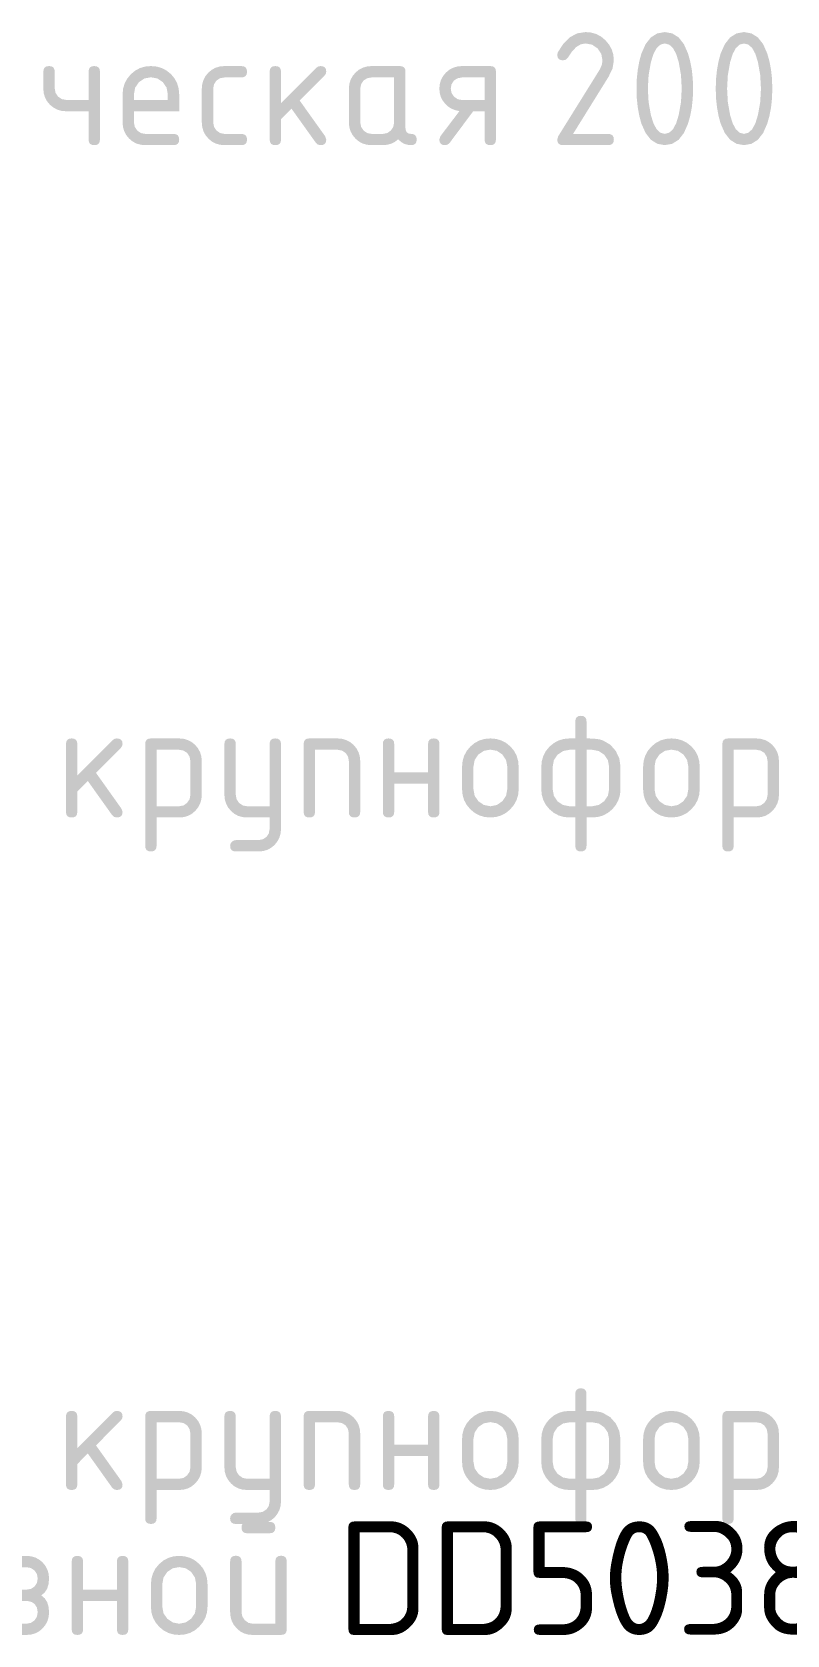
# Model space of a CAD drawing. Header units: millimetres. Extents: x -546 to 1681, y -650 to 1730.
# Drawn here: x 1043.61 to 1063.83, y 422.25 to 465.15 of the extents above; entities that cross this region are included whole.
import ezdxf

# ---------------------------------------------------------------- set-up
doc = ezdxf.new("R2010")
doc.units = ezdxf.units.MM

msp = doc.modelspace()

# ---------------------------------------------------------------- hatches: boundary and pattern name
h = msp.add_hatch(color=7)
h.dxf.hatch_style = 2
h.paths.add_polyline_path([(1058.435, 465.154), (1058.586, 465.141), (1058.726, 465.1), (1058.854, 465.031), (1058.969, 464.934), (1059.066, 464.817), (1059.137, 464.689), (1059.179, 464.549), (1059.193, 464.396), (1059.158, 464.18), (1059.053, 463.96), (1058.101, 462.428), (1059.041, 462.428), (1059.108, 462.418), (1059.155, 462.39), (1059.184, 462.342), (1059.193, 462.276), (1059.184, 462.21), (1059.155, 462.163), (1059.108, 462.136), (1059.041, 462.127), (1057.83, 462.127), (1057.763, 462.136), (1057.716, 462.163), (1057.687, 462.21), (1057.678, 462.276), (1057.703, 462.365), (1058.813, 464.147), (1058.87, 464.27), (1058.889, 464.396), (1058.856, 464.572), (1058.757, 464.718), (1058.61, 464.817), (1058.435, 464.849), (1058.308, 464.826), (1058.187, 464.754), (1058.072, 464.635), (1057.961, 464.468), (1057.907, 464.415), (1057.83, 464.396), (1057.763, 464.406), (1057.716, 464.435), (1057.687, 464.482), (1057.678, 464.549), (1057.69, 464.608), (1057.844, 464.847), (1058.018, 465.018), (1058.215, 465.12)])
h = msp.add_hatch(color=7)
h.paths.add_polyline_path([(1061.011, 463.639), (1060.991, 464.006), (1060.93, 464.35), (1060.862, 464.569), (1060.777, 464.725), (1060.676, 464.818), (1060.557, 464.849), (1060.441, 464.818), (1060.339, 464.725), (1060.254, 464.567), (1060.185, 464.346), (1060.124, 464), (1060.104, 463.639), (1060.124, 463.276), (1060.185, 462.932), (1060.253, 462.712), (1060.338, 462.554), (1060.439, 462.46), (1060.557, 462.428), (1060.676, 462.46), (1060.777, 462.554), (1060.862, 462.712), (1060.93, 462.932), (1060.991, 463.276)])
h.paths.add_polyline_path([(1061.315, 463.639), (1061.307, 463.378), (1061.281, 463.135), (1061.238, 462.91), (1061.18, 462.703), (1061.069, 462.451), (1060.928, 462.271), (1060.757, 462.163), (1060.557, 462.127), (1060.357, 462.163), (1060.185, 462.271), (1060.044, 462.451), (1059.931, 462.703), (1059.875, 462.91), (1059.834, 463.135), (1059.808, 463.378), (1059.8, 463.639), (1059.808, 463.902), (1059.834, 464.147), (1059.875, 464.372), (1059.931, 464.579), (1060.044, 464.831), (1060.185, 465.011), (1060.357, 465.118), (1060.557, 465.154), (1060.757, 465.118), (1060.928, 465.011), (1061.069, 464.831), (1061.18, 464.579), (1061.238, 464.371), (1061.281, 464.145), (1061.307, 463.902)])
h = msp.add_hatch(color=7)
h.paths.add_polyline_path([(1063.133, 463.639), (1063.113, 464.006), (1063.052, 464.35), (1062.984, 464.569), (1062.899, 464.725), (1062.798, 464.818), (1062.679, 464.849), (1062.563, 464.818), (1062.461, 464.725), (1062.376, 464.567), (1062.307, 464.346), (1062.246, 464), (1062.226, 463.639), (1062.246, 463.276), (1062.307, 462.932), (1062.375, 462.712), (1062.46, 462.554), (1062.561, 462.46), (1062.679, 462.428), (1062.798, 462.46), (1062.899, 462.554), (1062.984, 462.712), (1063.052, 462.932), (1063.113, 463.276)])
h.paths.add_polyline_path([(1063.437, 463.639), (1063.429, 463.378), (1063.403, 463.135), (1063.36, 462.91), (1063.302, 462.703), (1063.191, 462.451), (1063.05, 462.271), (1062.879, 462.163), (1062.679, 462.127), (1062.479, 462.163), (1062.307, 462.271), (1062.166, 462.451), (1062.053, 462.703), (1061.997, 462.91), (1061.956, 463.135), (1061.93, 463.378), (1061.922, 463.639), (1061.93, 463.902), (1061.956, 464.147), (1061.997, 464.372), (1062.053, 464.579), (1062.166, 464.831), (1062.307, 465.011), (1062.479, 465.118), (1062.679, 465.154), (1062.879, 465.118), (1063.05, 465.011), (1063.191, 464.831), (1063.302, 464.579), (1063.36, 464.371), (1063.403, 464.145), (1063.429, 463.902)])
h = msp.add_hatch(color=7)
h.dxf.hatch_style = 2
h.paths.add_polyline_path([(1045.43, 464.096), (1045.43, 462.276), (1045.42, 462.21), (1045.392, 462.163), (1045.344, 462.136), (1045.277, 462.127), (1045.211, 462.136), (1045.163, 462.163), (1045.135, 462.21), (1045.125, 462.276), (1045.125, 463.034), (1044.52, 463.034), (1044.4, 463.045), (1044.289, 463.077), (1044.186, 463.132), (1044.092, 463.207), (1044.014, 463.3), (1043.959, 463.401), (1043.925, 463.511), (1043.914, 463.63), (1043.914, 464.096), (1043.924, 464.16), (1043.952, 464.207), (1044, 464.235), (1044.067, 464.244), (1044.133, 464.235), (1044.181, 464.207), (1044.209, 464.16), (1044.219, 464.096), (1044.219, 463.643), (1044.241, 463.526), (1044.308, 463.427), (1044.406, 463.36), (1044.52, 463.338), (1045.125, 463.338), (1045.125, 464.096), (1045.135, 464.16), (1045.163, 464.207), (1045.211, 464.235), (1045.277, 464.244), (1045.344, 464.235), (1045.392, 464.207), (1045.42, 464.16)])
h = msp.add_hatch(color=7)
h.paths.add_polyline_path([(1046.794, 463.944), (1046.619, 463.911), (1046.472, 463.813), (1046.373, 463.666), (1046.341, 463.491), (1046.341, 463.338), (1047.247, 463.338), (1047.247, 463.491), (1047.215, 463.666), (1047.116, 463.813), (1046.969, 463.911)])
h.paths.add_polyline_path([(1046.341, 463.034), (1046.341, 462.733), (1046.363, 462.617), (1046.43, 462.517), (1046.528, 462.45), (1046.642, 462.428), (1047.399, 462.428), (1047.466, 462.418), (1047.514, 462.39), (1047.542, 462.342), (1047.552, 462.276), (1047.542, 462.21), (1047.514, 462.163), (1047.466, 462.136), (1047.399, 462.127), (1046.642, 462.127), (1046.52, 462.138), (1046.407, 462.17), (1046.305, 462.224), (1046.214, 462.301), (1046.136, 462.394), (1046.081, 462.496), (1046.047, 462.609), (1046.036, 462.733), (1046.036, 463.486), (1046.05, 463.639), (1046.091, 463.779), (1046.16, 463.907), (1046.257, 464.024), (1046.373, 464.121), (1046.501, 464.19), (1046.642, 464.231), (1046.794, 464.244), (1046.947, 464.231), (1047.087, 464.19), (1047.215, 464.123), (1047.332, 464.028), (1047.429, 463.912), (1047.497, 463.783), (1047.538, 463.643), (1047.552, 463.491), (1047.552, 463.034)])
h = msp.add_hatch(color=7)
h.dxf.hatch_style = 2
h.paths.add_polyline_path([(1048.463, 463.639), (1048.463, 462.733), (1048.485, 462.617), (1048.552, 462.517), (1048.65, 462.45), (1048.764, 462.428), (1049.216, 462.428), (1049.283, 462.418), (1049.331, 462.39), (1049.36, 462.342), (1049.369, 462.276), (1049.36, 462.21), (1049.331, 462.163), (1049.283, 462.136), (1049.216, 462.127), (1048.764, 462.127), (1048.642, 462.138), (1048.529, 462.17), (1048.427, 462.224), (1048.336, 462.301), (1048.258, 462.394), (1048.203, 462.496), (1048.169, 462.609), (1048.158, 462.733), (1048.158, 463.639), (1048.169, 463.761), (1048.203, 463.874), (1048.258, 463.977), (1048.336, 464.071), (1048.427, 464.146), (1048.529, 464.2), (1048.642, 464.233), (1048.764, 464.244), (1049.216, 464.244), (1049.283, 464.235), (1049.331, 464.206), (1049.36, 464.159), (1049.369, 464.092), (1049.36, 464.025), (1049.331, 463.977), (1049.283, 463.949), (1049.216, 463.939), (1048.764, 463.939), (1048.646, 463.918), (1048.548, 463.854), (1048.485, 463.756)])
h = msp.add_hatch(color=7)
h.dxf.hatch_style = 2
h.paths.add_polyline_path([(1050.28, 463.249), (1051.232, 464.202), (1051.279, 464.234), (1051.338, 464.244), (1051.405, 464.235), (1051.453, 464.207), (1051.482, 464.16), (1051.491, 464.096), (1051.479, 464.038), (1051.444, 463.99), (1050.779, 463.321), (1051.461, 462.365), (1051.491, 462.276), (1051.482, 462.21), (1051.453, 462.163), (1051.405, 462.136), (1051.338, 462.127), (1051.265, 462.143), (1051.212, 462.191), (1050.559, 463.105), (1050.28, 462.822), (1050.28, 462.276), (1050.27, 462.21), (1050.242, 462.163), (1050.194, 462.136), (1050.128, 462.127), (1050.061, 462.136), (1050.013, 462.163), (1049.985, 462.21), (1049.975, 462.276), (1049.975, 464.096), (1049.985, 464.16), (1050.013, 464.207), (1050.061, 464.235), (1050.128, 464.244), (1050.194, 464.235), (1050.242, 464.207), (1050.27, 464.16), (1050.28, 464.096)])
h = msp.add_hatch(color=7)
h.paths.add_polyline_path([(1053.308, 463.939), (1052.703, 463.939), (1052.585, 463.918), (1052.487, 463.854), (1052.424, 463.756), (1052.402, 463.639), (1052.402, 462.733), (1052.424, 462.617), (1052.491, 462.517), (1052.589, 462.45), (1052.703, 462.428), (1053.007, 462.428), (1053.123, 462.45), (1053.219, 462.517), (1053.286, 462.615), (1053.308, 462.733)])
h.paths.add_polyline_path([(1053.913, 462.276), (1053.904, 462.21), (1053.876, 462.163), (1053.829, 462.136), (1053.765, 462.127), (1053.663, 462.137), (1053.571, 462.166), (1053.49, 462.215), (1053.418, 462.284), (1053.328, 462.215), (1053.23, 462.166), (1053.123, 462.137), (1053.007, 462.127), (1052.703, 462.127), (1052.581, 462.138), (1052.468, 462.17), (1052.366, 462.224), (1052.275, 462.301), (1052.197, 462.394), (1052.142, 462.496), (1052.108, 462.609), (1052.097, 462.733), (1052.097, 463.639), (1052.108, 463.761), (1052.142, 463.874), (1052.197, 463.977), (1052.275, 464.071), (1052.366, 464.146), (1052.468, 464.2), (1052.581, 464.233), (1052.703, 464.244), (1053.46, 464.244), (1053.527, 464.235), (1053.575, 464.207), (1053.603, 464.16), (1053.613, 464.096), (1053.613, 462.581), (1053.623, 462.514), (1053.651, 462.466), (1053.699, 462.437), (1053.765, 462.428), (1053.829, 462.418), (1053.876, 462.39), (1053.904, 462.342)])
h = msp.add_hatch(color=7)
h.paths.add_polyline_path([(1055.058, 463.038), (1054.947, 463.062), (1054.846, 463.102), (1054.754, 463.16), (1054.673, 463.237), (1054.606, 463.326), (1054.558, 463.422), (1054.529, 463.526), (1054.52, 463.639), (1054.531, 463.761), (1054.564, 463.874), (1054.62, 463.977), (1054.698, 464.071), (1054.789, 464.146), (1054.891, 464.2), (1055.003, 464.233), (1055.126, 464.244), (1055.883, 464.244), (1055.95, 464.235), (1055.998, 464.207), (1056.026, 464.16), (1056.036, 464.096), (1056.036, 462.276), (1056.026, 462.21), (1055.998, 462.163), (1055.95, 462.136), (1055.883, 462.127), (1055.816, 462.136), (1055.769, 462.163), (1055.74, 462.21), (1055.731, 462.276), (1055.731, 463.034), (1055.426, 463.034), (1054.795, 462.187), (1054.74, 462.141), (1054.673, 462.127), (1054.606, 462.136), (1054.558, 462.163), (1054.529, 462.21), (1054.52, 462.276), (1054.55, 462.369)])
h.paths.add_polyline_path([(1054.825, 463.639), (1054.847, 463.523), (1054.914, 463.423), (1055.012, 463.356), (1055.126, 463.334), (1055.731, 463.334), (1055.731, 463.939), (1055.126, 463.939), (1055.008, 463.918), (1054.91, 463.854), (1054.846, 463.756)])
h = msp.add_hatch(color=7)
h.paths.add_polyline_path([(1058.16, 444.429), (1058.16, 445.941), (1058.008, 445.941), (1057.833, 445.908), (1057.686, 445.809), (1057.587, 445.663), (1057.555, 445.487), (1057.555, 444.882), (1057.587, 444.709), (1057.686, 444.56), (1057.833, 444.463), (1058.008, 444.429)])
h.paths.add_polyline_path([(1058.16, 444.129), (1058.008, 444.129), (1057.855, 444.142), (1057.715, 444.183), (1057.587, 444.252), (1057.47, 444.349), (1057.373, 444.465), (1057.305, 444.593), (1057.264, 444.732), (1057.25, 444.882), (1057.25, 445.487), (1057.264, 445.64), (1057.305, 445.78), (1057.373, 445.909), (1057.47, 446.025), (1057.587, 446.122), (1057.715, 446.191), (1057.855, 446.232), (1058.008, 446.245), (1058.16, 446.245), (1058.16, 446.702), (1058.17, 446.767), (1058.198, 446.813), (1058.244, 446.841), (1058.308, 446.851), (1058.375, 446.841), (1058.423, 446.813), (1058.451, 446.767), (1058.461, 446.702), (1058.461, 446.245), (1058.605, 446.242), (1058.728, 446.232), (1058.828, 446.215), (1058.905, 446.19), (1059.099, 446.076), (1059.244, 445.911), (1059.339, 445.71), (1059.371, 445.487), (1059.371, 444.882), (1059.357, 444.732), (1059.315, 444.593), (1059.246, 444.465), (1059.151, 444.349), (1059.034, 444.252), (1058.906, 444.183), (1058.766, 444.142), (1058.613, 444.129), (1058.461, 444.129), (1058.461, 443.367), (1058.451, 443.303), (1058.423, 443.256), (1058.375, 443.228), (1058.308, 443.219), (1058.244, 443.228), (1058.198, 443.256), (1058.17, 443.303), (1058.16, 443.367)])
h.paths.add_polyline_path([(1058.461, 444.429), (1058.613, 444.429), (1058.789, 444.464), (1058.935, 444.565), (1059.034, 444.711), (1059.066, 444.882), (1059.066, 445.487), (1059.034, 445.663), (1058.935, 445.809), (1058.789, 445.908), (1058.613, 445.941), (1058.461, 445.941)])
h = msp.add_hatch(color=7)
h.dxf.hatch_style = 2
h.paths.add_polyline_path([(1044.824, 445.25), (1045.777, 446.203), (1045.823, 446.235), (1045.883, 446.245), (1045.949, 446.236), (1045.997, 446.208), (1046.026, 446.161), (1046.035, 446.097), (1046.023, 446.039), (1045.988, 445.991), (1045.324, 445.323), (1046.005, 444.366), (1046.035, 444.277), (1046.026, 444.211), (1045.997, 444.165), (1045.949, 444.138), (1045.883, 444.129), (1045.81, 444.145), (1045.756, 444.192), (1045.104, 445.107), (1044.824, 444.823), (1044.824, 444.277), (1044.815, 444.211), (1044.786, 444.165), (1044.739, 444.138), (1044.672, 444.129), (1044.605, 444.138), (1044.558, 444.165), (1044.529, 444.211), (1044.519, 444.277), (1044.519, 446.097), (1044.529, 446.161), (1044.558, 446.208), (1044.605, 446.236), (1044.672, 446.245), (1044.739, 446.236), (1044.786, 446.208), (1044.815, 446.161), (1044.824, 446.097)])
h = msp.add_hatch(color=7)
h.paths.add_polyline_path([(1046.641, 446.097), (1046.651, 446.161), (1046.679, 446.208), (1046.727, 446.236), (1046.794, 446.245), (1047.551, 446.245), (1047.674, 446.234), (1047.786, 446.201), (1047.888, 446.147), (1047.979, 446.072), (1048.057, 445.978), (1048.112, 445.875), (1048.146, 445.762), (1048.157, 445.64), (1048.157, 444.734), (1048.146, 444.612), (1048.112, 444.499), (1048.057, 444.396), (1047.979, 444.302), (1047.888, 444.225), (1047.786, 444.171), (1047.674, 444.139), (1047.551, 444.129), (1046.946, 444.129), (1046.946, 443.367), (1046.936, 443.303), (1046.908, 443.256), (1046.86, 443.228), (1046.794, 443.219), (1046.727, 443.228), (1046.679, 443.256), (1046.651, 443.303), (1046.641, 443.367)])
h.paths.add_polyline_path([(1046.946, 445.941), (1046.946, 444.429), (1047.551, 444.429), (1047.667, 444.451), (1047.763, 444.518), (1047.83, 444.617), (1047.852, 444.734), (1047.852, 445.64), (1047.83, 445.757), (1047.767, 445.856), (1047.669, 445.92), (1047.551, 445.941)])
h = msp.add_hatch(color=7)
h.dxf.hatch_style = 2
h.paths.add_polyline_path([(1049.974, 443.819), (1049.974, 444.129), (1049.369, 444.129), (1049.246, 444.139), (1049.134, 444.171), (1049.032, 444.225), (1048.941, 444.302), (1048.863, 444.396), (1048.808, 444.499), (1048.774, 444.612), (1048.763, 444.734), (1048.763, 446.097), (1048.772, 446.161), (1048.801, 446.208), (1048.849, 446.236), (1048.916, 446.245), (1048.982, 446.236), (1049.03, 446.208), (1049.058, 446.161), (1049.068, 446.097), (1049.068, 444.734), (1049.09, 444.618), (1049.157, 444.518), (1049.255, 444.451), (1049.369, 444.429), (1049.974, 444.429), (1049.974, 446.097), (1049.983, 446.161), (1050.012, 446.208), (1050.06, 446.236), (1050.126, 446.245), (1050.193, 446.236), (1050.241, 446.208), (1050.269, 446.161), (1050.279, 446.097), (1050.279, 443.824), (1050.268, 443.702), (1050.235, 443.589), (1050.18, 443.486), (1050.105, 443.392), (1050.014, 443.317), (1049.912, 443.262), (1049.8, 443.23), (1049.677, 443.219), (1049.068, 443.219), (1049.001, 443.228), (1048.954, 443.257), (1048.925, 443.304), (1048.916, 443.371), (1048.926, 443.425), (1048.962, 443.477), (1049.01, 443.511), (1049.068, 443.523), (1049.673, 443.523), (1049.791, 443.544), (1049.889, 443.608), (1049.952, 443.703)])
h = msp.add_hatch(color=7)
h.dxf.hatch_style = 2
h.paths.add_polyline_path([(1050.885, 444.277), (1050.885, 446.097), (1050.894, 446.161), (1050.923, 446.208), (1050.971, 446.236), (1051.037, 446.245), (1051.795, 446.245), (1051.915, 446.234), (1052.026, 446.201), (1052.129, 446.147), (1052.223, 446.072), (1052.3, 445.978), (1052.356, 445.875), (1052.389, 445.762), (1052.401, 445.64), (1052.401, 444.277), (1052.391, 444.211), (1052.362, 444.165), (1052.315, 444.138), (1052.248, 444.129), (1052.181, 444.138), (1052.134, 444.165), (1052.105, 444.211), (1052.096, 444.277), (1052.096, 445.64), (1052.074, 445.757), (1052.011, 445.856), (1051.913, 445.92), (1051.795, 445.941), (1051.19, 445.941), (1051.19, 444.277), (1051.18, 444.211), (1051.151, 444.165), (1051.104, 444.138), (1051.037, 444.129), (1050.971, 444.138), (1050.923, 444.165), (1050.894, 444.211)])
h = msp.add_hatch(color=7)
h.dxf.hatch_style = 2
h.paths.add_polyline_path([(1053.311, 445.035), (1053.311, 444.277), (1053.302, 444.211), (1053.273, 444.165), (1053.226, 444.138), (1053.159, 444.129), (1053.092, 444.138), (1053.045, 444.165), (1053.016, 444.211), (1053.006, 444.277), (1053.006, 446.097), (1053.016, 446.161), (1053.045, 446.208), (1053.092, 446.236), (1053.159, 446.245), (1053.226, 446.236), (1053.273, 446.208), (1053.302, 446.161), (1053.311, 446.097), (1053.311, 445.339), (1054.217, 445.339), (1054.217, 446.097), (1054.227, 446.161), (1054.256, 446.208), (1054.303, 446.236), (1054.37, 446.245), (1054.436, 446.236), (1054.484, 446.208), (1054.513, 446.161), (1054.522, 446.097), (1054.522, 444.277), (1054.513, 444.211), (1054.484, 444.165), (1054.436, 444.138), (1054.37, 444.129), (1054.303, 444.138), (1054.256, 444.165), (1054.227, 444.211), (1054.217, 444.277), (1054.217, 445.035)])
h = msp.add_hatch(color=7)
h.paths.add_polyline_path([(1055.128, 444.882), (1055.128, 445.487), (1055.142, 445.64), (1055.183, 445.78), (1055.252, 445.909), (1055.349, 446.025), (1055.465, 446.122), (1055.593, 446.191), (1055.734, 446.232), (1055.886, 446.245), (1056.039, 446.232), (1056.179, 446.191), (1056.307, 446.124), (1056.424, 446.029), (1056.521, 445.913), (1056.589, 445.784), (1056.63, 445.643), (1056.644, 445.487), (1056.644, 444.882), (1056.63, 444.732), (1056.587, 444.593), (1056.517, 444.465), (1056.42, 444.349), (1056.305, 444.252), (1056.177, 444.183), (1056.037, 444.142), (1055.886, 444.129), (1055.734, 444.142), (1055.593, 444.183), (1055.465, 444.252), (1055.349, 444.349), (1055.252, 444.465), (1055.183, 444.593), (1055.142, 444.732)])
h.paths.add_polyline_path([(1056.339, 444.887), (1056.339, 445.492), (1056.307, 445.665), (1056.208, 445.814), (1056.061, 445.913), (1055.886, 445.945), (1055.711, 445.913), (1055.564, 445.814), (1055.465, 445.665), (1055.433, 445.492), (1055.433, 444.887), (1055.465, 444.71), (1055.564, 444.565), (1055.711, 444.464), (1055.886, 444.429), (1056.061, 444.464), (1056.208, 444.565), (1056.307, 444.711)])
h = msp.add_hatch(color=7)
h.paths.add_polyline_path([(1059.977, 444.882), (1059.977, 445.487), (1059.991, 445.64), (1060.032, 445.78), (1060.101, 445.909), (1060.198, 446.025), (1060.314, 446.122), (1060.443, 446.191), (1060.583, 446.232), (1060.735, 446.245), (1060.888, 446.232), (1061.028, 446.191), (1061.156, 446.124), (1061.273, 446.029), (1061.37, 445.913), (1061.439, 445.784), (1061.48, 445.643), (1061.493, 445.487), (1061.493, 444.882), (1061.479, 444.732), (1061.436, 444.593), (1061.366, 444.465), (1061.269, 444.349), (1061.154, 444.252), (1061.026, 444.183), (1060.886, 444.142), (1060.735, 444.129), (1060.583, 444.142), (1060.443, 444.183), (1060.314, 444.252), (1060.198, 444.349), (1060.101, 444.465), (1060.032, 444.593), (1059.991, 444.732)])
h.paths.add_polyline_path([(1061.188, 444.887), (1061.188, 445.492), (1061.156, 445.665), (1061.057, 445.814), (1060.91, 445.913), (1060.735, 445.945), (1060.56, 445.913), (1060.413, 445.814), (1060.315, 445.665), (1060.282, 445.492), (1060.282, 444.887), (1060.315, 444.71), (1060.413, 444.565), (1060.56, 444.464), (1060.735, 444.429), (1060.91, 444.464), (1061.057, 444.565), (1061.156, 444.711)])
h = msp.add_hatch(color=7)
h.paths.add_polyline_path([(1062.099, 446.097), (1062.109, 446.161), (1062.137, 446.208), (1062.185, 446.236), (1062.252, 446.245), (1063.009, 446.245), (1063.132, 446.234), (1063.244, 446.201), (1063.346, 446.147), (1063.437, 446.072), (1063.515, 445.978), (1063.57, 445.875), (1063.604, 445.762), (1063.615, 445.64), (1063.615, 444.734), (1063.604, 444.612), (1063.57, 444.499), (1063.515, 444.396), (1063.437, 444.302), (1063.346, 444.225), (1063.244, 444.171), (1063.132, 444.139), (1063.009, 444.129), (1062.404, 444.129), (1062.404, 443.367), (1062.394, 443.303), (1062.366, 443.256), (1062.318, 443.228), (1062.252, 443.219), (1062.185, 443.228), (1062.137, 443.256), (1062.109, 443.303), (1062.099, 443.367)])
h.paths.add_polyline_path([(1062.404, 445.941), (1062.404, 444.429), (1063.009, 444.429), (1063.125, 444.451), (1063.221, 444.518), (1063.288, 444.617), (1063.31, 444.734), (1063.31, 445.64), (1063.288, 445.757), (1063.225, 445.856), (1063.127, 445.92), (1063.009, 445.941)])
h = msp.add_hatch(color=7)
h.paths.add_polyline_path([(1058.159, 426.427), (1058.159, 427.938), (1058.007, 427.938), (1057.832, 427.906), (1057.685, 427.807), (1057.587, 427.661), (1057.554, 427.485), (1057.554, 426.88), (1057.587, 426.706), (1057.685, 426.558), (1057.832, 426.461), (1058.007, 426.427)])
h.paths.add_polyline_path([(1058.159, 426.126), (1058.007, 426.126), (1057.855, 426.14), (1057.715, 426.181), (1057.586, 426.25), (1057.47, 426.346), (1057.373, 426.463), (1057.304, 426.591), (1057.263, 426.73), (1057.249, 426.88), (1057.249, 427.485), (1057.263, 427.638), (1057.304, 427.778), (1057.373, 427.906), (1057.47, 428.023), (1057.586, 428.12), (1057.715, 428.189), (1057.855, 428.23), (1058.007, 428.243), (1058.159, 428.243), (1058.159, 428.7), (1058.169, 428.764), (1058.197, 428.811), (1058.244, 428.839), (1058.308, 428.848), (1058.375, 428.839), (1058.422, 428.811), (1058.451, 428.764), (1058.46, 428.7), (1058.46, 428.243), (1058.605, 428.24), (1058.727, 428.23), (1058.827, 428.213), (1058.905, 428.188), (1059.098, 428.074), (1059.244, 427.909), (1059.339, 427.708), (1059.37, 427.485), (1059.37, 426.88), (1059.356, 426.73), (1059.314, 426.591), (1059.246, 426.463), (1059.151, 426.346), (1059.034, 426.25), (1058.905, 426.181), (1058.765, 426.14), (1058.613, 426.126), (1058.46, 426.126), (1058.46, 425.365), (1058.451, 425.3), (1058.422, 425.254), (1058.375, 425.226), (1058.308, 425.216), (1058.244, 425.226), (1058.197, 425.254), (1058.169, 425.3), (1058.159, 425.365)])
h.paths.add_polyline_path([(1058.46, 426.427), (1058.613, 426.427), (1058.788, 426.461), (1058.934, 426.562), (1059.033, 426.708), (1059.066, 426.88), (1059.066, 427.485), (1059.033, 427.661), (1058.934, 427.807), (1058.788, 427.906), (1058.613, 427.938), (1058.46, 427.938)])
h = msp.add_hatch(color=7)
h.dxf.hatch_style = 2
h.paths.add_polyline_path([(1044.824, 427.248), (1045.777, 428.201), (1045.823, 428.233), (1045.883, 428.243), (1045.949, 428.234), (1045.997, 428.206), (1046.026, 428.159), (1046.035, 428.095), (1046.023, 428.037), (1045.988, 427.989), (1045.324, 427.32), (1046.005, 426.363), (1046.035, 426.275), (1046.026, 426.209), (1045.997, 426.162), (1045.949, 426.135), (1045.883, 426.126), (1045.81, 426.142), (1045.756, 426.19), (1045.104, 427.104), (1044.824, 426.821), (1044.824, 426.275), (1044.815, 426.209), (1044.786, 426.162), (1044.739, 426.135), (1044.672, 426.126), (1044.605, 426.135), (1044.558, 426.162), (1044.529, 426.209), (1044.519, 426.275), (1044.519, 428.095), (1044.529, 428.159), (1044.558, 428.206), (1044.605, 428.234), (1044.672, 428.243), (1044.739, 428.234), (1044.786, 428.206), (1044.815, 428.159), (1044.824, 428.095)])
h = msp.add_hatch(color=7)
h.paths.add_polyline_path([(1046.641, 428.095), (1046.651, 428.159), (1046.679, 428.206), (1046.727, 428.234), (1046.794, 428.243), (1047.551, 428.243), (1047.674, 428.232), (1047.786, 428.199), (1047.888, 428.145), (1047.979, 428.069), (1048.057, 427.976), (1048.112, 427.873), (1048.146, 427.76), (1048.157, 427.638), (1048.157, 426.732), (1048.146, 426.61), (1048.112, 426.497), (1048.057, 426.394), (1047.979, 426.3), (1047.888, 426.223), (1047.786, 426.169), (1047.674, 426.137), (1047.551, 426.126), (1046.946, 426.126), (1046.946, 425.365), (1046.936, 425.3), (1046.908, 425.254), (1046.86, 425.226), (1046.794, 425.216), (1046.727, 425.226), (1046.679, 425.254), (1046.651, 425.3), (1046.641, 425.365)])
h.paths.add_polyline_path([(1046.946, 427.938), (1046.946, 426.427), (1047.551, 426.427), (1047.667, 426.449), (1047.763, 426.516), (1047.83, 426.614), (1047.852, 426.732), (1047.852, 427.638), (1047.83, 427.755), (1047.767, 427.853), (1047.669, 427.918), (1047.551, 427.938)])
h = msp.add_hatch(color=7)
h.dxf.hatch_style = 2
h.paths.add_polyline_path([(1049.974, 425.817), (1049.974, 426.126), (1049.369, 426.126), (1049.246, 426.137), (1049.134, 426.169), (1049.032, 426.223), (1048.941, 426.3), (1048.863, 426.394), (1048.807, 426.497), (1048.774, 426.61), (1048.763, 426.732), (1048.763, 428.095), (1048.772, 428.159), (1048.801, 428.206), (1048.849, 428.234), (1048.915, 428.243), (1048.982, 428.234), (1049.03, 428.206), (1049.058, 428.159), (1049.068, 428.095), (1049.068, 426.732), (1049.09, 426.616), (1049.157, 426.516), (1049.255, 426.449), (1049.369, 426.427), (1049.974, 426.427), (1049.974, 428.095), (1049.983, 428.159), (1050.012, 428.206), (1050.059, 428.234), (1050.126, 428.243), (1050.193, 428.234), (1050.24, 428.206), (1050.269, 428.159), (1050.279, 428.095), (1050.279, 425.822), (1050.267, 425.699), (1050.235, 425.587), (1050.18, 425.484), (1050.105, 425.39), (1050.014, 425.315), (1049.912, 425.26), (1049.799, 425.227), (1049.677, 425.216), (1049.068, 425.216), (1049.001, 425.226), (1048.953, 425.254), (1048.925, 425.302), (1048.915, 425.369), (1048.926, 425.423), (1048.962, 425.474), (1049.01, 425.509), (1049.068, 425.521), (1049.673, 425.521), (1049.791, 425.541), (1049.889, 425.606), (1049.952, 425.7)])
h = msp.add_hatch(color=7)
h.dxf.hatch_style = 2
h.paths.add_polyline_path([(1050.884, 426.275), (1050.884, 428.095), (1050.894, 428.159), (1050.923, 428.206), (1050.97, 428.234), (1051.037, 428.243), (1051.794, 428.243), (1051.914, 428.232), (1052.026, 428.199), (1052.129, 428.145), (1052.222, 428.069), (1052.3, 427.976), (1052.356, 427.873), (1052.389, 427.76), (1052.4, 427.638), (1052.4, 426.275), (1052.391, 426.209), (1052.362, 426.162), (1052.314, 426.135), (1052.248, 426.126), (1052.181, 426.135), (1052.133, 426.162), (1052.105, 426.209), (1052.095, 426.275), (1052.095, 427.638), (1052.074, 427.755), (1052.011, 427.853), (1051.912, 427.918), (1051.794, 427.938), (1051.189, 427.938), (1051.189, 426.275), (1051.18, 426.209), (1051.151, 426.162), (1051.104, 426.135), (1051.037, 426.126), (1050.97, 426.135), (1050.923, 426.162), (1050.894, 426.209)])
h = msp.add_hatch(color=7)
h.dxf.hatch_style = 2
h.paths.add_polyline_path([(1053.311, 427.033), (1053.311, 426.275), (1053.301, 426.209), (1053.273, 426.162), (1053.225, 426.135), (1053.159, 426.126), (1053.092, 426.135), (1053.044, 426.162), (1053.016, 426.209), (1053.006, 426.275), (1053.006, 428.095), (1053.016, 428.159), (1053.044, 428.206), (1053.092, 428.234), (1053.159, 428.243), (1053.225, 428.234), (1053.273, 428.206), (1053.301, 428.159), (1053.311, 428.095), (1053.311, 427.337), (1054.217, 427.337), (1054.217, 428.095), (1054.227, 428.159), (1054.255, 428.206), (1054.303, 428.234), (1054.369, 428.243), (1054.436, 428.234), (1054.484, 428.206), (1054.512, 428.159), (1054.522, 428.095), (1054.522, 426.275), (1054.512, 426.209), (1054.484, 426.162), (1054.436, 426.135), (1054.369, 426.126), (1054.303, 426.135), (1054.255, 426.162), (1054.227, 426.209), (1054.217, 426.275), (1054.217, 427.033)])
h = msp.add_hatch(color=7)
h.paths.add_polyline_path([(1055.128, 426.88), (1055.128, 427.485), (1055.141, 427.638), (1055.182, 427.778), (1055.251, 427.906), (1055.348, 428.023), (1055.465, 428.12), (1055.593, 428.189), (1055.733, 428.23), (1055.886, 428.243), (1056.038, 428.23), (1056.178, 428.189), (1056.307, 428.121), (1056.423, 428.027), (1056.52, 427.91), (1056.589, 427.782), (1056.63, 427.64), (1056.644, 427.485), (1056.644, 426.88), (1056.629, 426.73), (1056.587, 426.591), (1056.517, 426.463), (1056.419, 426.346), (1056.304, 426.25), (1056.176, 426.181), (1056.036, 426.14), (1055.886, 426.126), (1055.733, 426.14), (1055.593, 426.181), (1055.465, 426.25), (1055.348, 426.346), (1055.251, 426.463), (1055.182, 426.591), (1055.141, 426.73)])
h.paths.add_polyline_path([(1056.339, 426.884), (1056.339, 427.49), (1056.306, 427.663), (1056.208, 427.812), (1056.061, 427.91), (1055.886, 427.943), (1055.711, 427.91), (1055.564, 427.812), (1055.465, 427.663), (1055.433, 427.49), (1055.433, 426.884), (1055.465, 426.707), (1055.564, 426.562), (1055.711, 426.461), (1055.886, 426.427), (1056.061, 426.461), (1056.208, 426.562), (1056.306, 426.709)])
h = msp.add_hatch(color=7)
h.paths.add_polyline_path([(1059.977, 426.88), (1059.977, 427.485), (1059.99, 427.638), (1060.031, 427.778), (1060.1, 427.906), (1060.197, 428.023), (1060.314, 428.12), (1060.442, 428.189), (1060.582, 428.23), (1060.735, 428.243), (1060.887, 428.23), (1061.027, 428.189), (1061.156, 428.121), (1061.272, 428.027), (1061.369, 427.91), (1061.438, 427.782), (1061.479, 427.64), (1061.493, 427.485), (1061.493, 426.88), (1061.478, 426.73), (1061.436, 426.591), (1061.366, 426.463), (1061.268, 426.346), (1061.153, 426.25), (1061.025, 426.181), (1060.885, 426.14), (1060.735, 426.126), (1060.582, 426.14), (1060.442, 426.181), (1060.314, 426.25), (1060.197, 426.346), (1060.1, 426.463), (1060.031, 426.591), (1059.99, 426.73)])
h.paths.add_polyline_path([(1061.188, 426.884), (1061.188, 427.49), (1061.155, 427.663), (1061.057, 427.812), (1060.91, 427.91), (1060.735, 427.943), (1060.56, 427.91), (1060.413, 427.812), (1060.314, 427.663), (1060.282, 427.49), (1060.282, 426.884), (1060.314, 426.707), (1060.413, 426.562), (1060.56, 426.461), (1060.735, 426.427), (1060.91, 426.461), (1061.057, 426.562), (1061.155, 426.709)])
h = msp.add_hatch(color=7)
h.paths.add_polyline_path([(1062.098, 428.095), (1062.108, 428.159), (1062.136, 428.206), (1062.184, 428.234), (1062.251, 428.243), (1063.008, 428.243), (1063.131, 428.232), (1063.243, 428.199), (1063.345, 428.145), (1063.436, 428.069), (1063.514, 427.976), (1063.57, 427.873), (1063.603, 427.76), (1063.614, 427.638), (1063.614, 426.732), (1063.603, 426.61), (1063.57, 426.497), (1063.514, 426.394), (1063.436, 426.3), (1063.345, 426.223), (1063.243, 426.169), (1063.131, 426.137), (1063.008, 426.126), (1062.403, 426.126), (1062.403, 425.365), (1062.394, 425.3), (1062.365, 425.254), (1062.318, 425.226), (1062.251, 425.216), (1062.184, 425.226), (1062.136, 425.254), (1062.108, 425.3), (1062.098, 425.365)])
h.paths.add_polyline_path([(1062.403, 427.938), (1062.403, 426.427), (1063.008, 426.427), (1063.124, 426.449), (1063.22, 426.516), (1063.287, 426.614), (1063.309, 426.732), (1063.309, 427.638), (1063.288, 427.755), (1063.224, 427.853), (1063.126, 427.918), (1063.008, 427.938)])
h = msp.add_hatch(color=7)
h.paths.add_polyline_path([(1050.433, 424.214), (1050.433, 422.394), (1050.423, 422.328), (1050.394, 422.282), (1050.347, 422.255), (1050.28, 422.246), (1049.522, 422.246), (1049.4, 422.256), (1049.288, 422.288), (1049.186, 422.342), (1049.095, 422.42), (1049.017, 422.513), (1048.961, 422.616), (1048.928, 422.729), (1048.917, 422.851), (1048.917, 424.214), (1048.926, 424.281), (1048.955, 424.329), (1049.003, 424.357), (1049.069, 424.367), (1049.136, 424.357), (1049.183, 424.329), (1049.212, 424.281), (1049.222, 424.214), (1049.222, 422.851), (1049.244, 422.736), (1049.311, 422.639), (1049.409, 422.569), (1049.522, 422.546), (1050.128, 422.546), (1050.128, 424.214), (1050.137, 424.281), (1050.166, 424.329), (1050.213, 424.357), (1050.28, 424.367), (1050.347, 424.357), (1050.394, 424.329), (1050.423, 424.281)])
h.paths.add_polyline_path([(1049.975, 424.968), (1049.37, 424.968), (1049.305, 424.977), (1049.259, 425.006), (1049.231, 425.054), (1049.222, 425.12), (1049.231, 425.187), (1049.259, 425.235), (1049.305, 425.263), (1049.37, 425.273), (1049.975, 425.273), (1050.042, 425.263), (1050.09, 425.235), (1050.118, 425.187), (1050.128, 425.12), (1050.118, 425.054), (1050.09, 425.006), (1050.042, 424.977)])
h = msp.add_hatch(color=7)
h.dxf.hatch_style = 2
h.paths.add_polyline_path([(1043.762, 422.851), (1043.743, 422.977), (1043.682, 423.072), (1043.606, 423.126), (1043.504, 423.152), (1043.31, 423.152), (1043.247, 423.167), (1043.204, 423.198), (1043.169, 423.247), (1043.157, 423.304), (1043.169, 423.366), (1043.204, 423.414), (1043.263, 423.449), (1043.352, 423.461), (1043.398, 423.461), (1043.449, 423.456), (1043.583, 423.479), (1043.682, 423.546), (1043.743, 423.64), (1043.762, 423.757), (1043.742, 423.875), (1043.678, 423.973), (1043.579, 424.038), (1043.462, 424.058), (1043.31, 424.058), (1043.169, 424.039), (1043, 423.982), (1042.92, 423.948), (1042.862, 423.925), (1042.828, 423.91), (1042.777, 423.919), (1042.738, 423.96), (1042.704, 424.066), (1042.72, 424.125), (1042.767, 424.18), (1042.845, 424.233), (1042.954, 424.282), (1043.144, 424.343), (1043.31, 424.363), (1043.462, 424.363), (1043.584, 424.351), (1043.697, 424.319), (1043.8, 424.264), (1043.893, 424.189), (1043.969, 424.095), (1044.023, 423.992), (1044.056, 423.879), (1044.067, 423.757), (1044.054, 423.61), (1044.016, 423.485), (1043.951, 423.383), (1043.86, 423.304), (1043.951, 423.226), (1044.016, 423.124), (1044.054, 422.999), (1044.067, 422.851), (1044.056, 422.729), (1044.023, 422.616), (1043.969, 422.513), (1043.893, 422.42), (1043.8, 422.342), (1043.697, 422.288), (1043.584, 422.256), (1043.462, 422.246), (1043.31, 422.246), (1043.141, 422.265), (1042.95, 422.322), (1042.842, 422.371), (1042.765, 422.424), (1042.719, 422.481), (1042.704, 422.542), (1042.738, 422.648), (1042.777, 422.688), (1042.822, 422.703), (1042.836, 422.698), (1042.871, 422.684), (1042.927, 422.66), (1043.005, 422.627), (1043.17, 422.566), (1043.31, 422.546), (1043.462, 422.546), (1043.579, 422.569), (1043.678, 422.636), (1043.741, 422.734)])
h = msp.add_hatch(color=7)
h.dxf.hatch_style = 2
h.paths.add_polyline_path([(1044.978, 423.152), (1044.978, 422.394), (1044.969, 422.328), (1044.94, 422.282), (1044.892, 422.255), (1044.826, 422.246), (1044.759, 422.255), (1044.711, 422.282), (1044.683, 422.328), (1044.673, 422.394), (1044.673, 424.214), (1044.683, 424.279), (1044.711, 424.325), (1044.759, 424.353), (1044.826, 424.363), (1044.892, 424.353), (1044.94, 424.325), (1044.969, 424.279), (1044.978, 424.214), (1044.978, 423.456), (1045.884, 423.456), (1045.884, 424.214), (1045.894, 424.279), (1045.922, 424.325), (1045.97, 424.353), (1046.036, 424.363), (1046.103, 424.353), (1046.151, 424.325), (1046.18, 424.279), (1046.189, 424.214), (1046.189, 422.394), (1046.18, 422.328), (1046.151, 422.282), (1046.103, 422.255), (1046.036, 422.246), (1045.97, 422.255), (1045.922, 422.282), (1045.894, 422.328), (1045.884, 422.394), (1045.884, 423.152)])
h = msp.add_hatch(color=7)
h.paths.add_polyline_path([(1046.795, 422.999), (1046.795, 423.605), (1046.809, 423.757), (1046.85, 423.897), (1046.918, 424.026), (1047.015, 424.143), (1047.132, 424.239), (1047.26, 424.308), (1047.4, 424.349), (1047.553, 424.363), (1047.705, 424.349), (1047.846, 424.308), (1047.974, 424.241), (1048.09, 424.146), (1048.187, 424.03), (1048.256, 423.901), (1048.297, 423.76), (1048.311, 423.605), (1048.311, 422.999), (1048.297, 422.849), (1048.254, 422.71), (1048.184, 422.583), (1048.086, 422.466), (1047.972, 422.369), (1047.843, 422.3), (1047.703, 422.259), (1047.553, 422.246), (1047.4, 422.259), (1047.26, 422.3), (1047.132, 422.369), (1047.015, 422.466), (1046.918, 422.583), (1046.85, 422.71), (1046.809, 422.849)])
h.paths.add_polyline_path([(1048.006, 423.004), (1048.006, 423.609), (1047.974, 423.783), (1047.875, 423.931), (1047.728, 424.03), (1047.553, 424.062), (1047.378, 424.03), (1047.231, 423.931), (1047.132, 423.783), (1047.1, 423.609), (1047.1, 423.004), (1047.132, 422.827), (1047.231, 422.682), (1047.378, 422.581), (1047.553, 422.546), (1047.728, 422.581), (1047.875, 422.682), (1047.974, 422.828)])

# ---------------------------------------------------------------- texts
at = {"color": 7, "insert": (1051.771, 425.286), "char_height": 3.04029, "attachment_point": 1}
msp.add_mtext('{\\fGOSTCommon|b0|i0|c0;DD503820R. }', dxfattribs=at)

doc.saveas('drawing.dxf')
